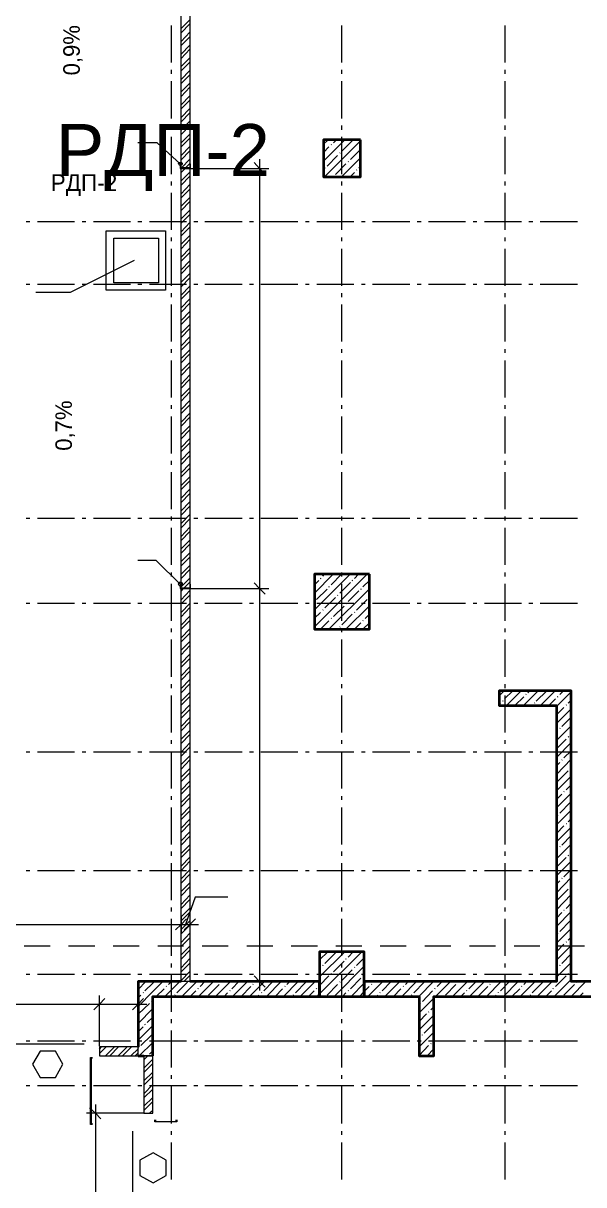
# Model space of a CAD drawing. Header units: millimetres. Extents: x -249154 to 415037, y -45458 to 354837.
# Drawn here: x -179930 to -172370, y 10678 to 26349 of the extents above; entities that cross this region are included whole.
import ezdxf

# ---------------------------------------------------------------- set-up
doc = ezdxf.new("R2010")
doc.units = ezdxf.units.MM
doc.layers.add('PDF _Текст', color=7, linetype='Continuous')
doc.styles.get("Standard").update_dxf_attribs({"font": 'arial.ttf'})

msp = doc.modelspace()

# ---------------------------------------------------------------- linework, layer by layer
at = {"lineweight": 9}
for points in [[(-177801, 24396), (-177801, 28412), (-177682, 28412), (-177682, 24396)], [(-177801, 26277), (-177682, 26395)], [(-177801, 26217), (-177682, 26340)], [(-177932, 25819), (-177932, 26319)], [(-177801, 26103), (-177682, 26226)], [(-175632, 25819), (-175632, 26319)], [(-173429, 25819), (-173429, 26319)], [(-177801, 26048), (-177682, 26166)], [(-177801, 25933), (-177682, 26052)], [(-177801, 25874), (-177682, 25997)], [(-177801, 25764), (-177682, 25883)], [(-177932, 25667), (-177932, 25722)], [(-177801, 25705), (-177682, 25823)], [(-177801, 25590), (-177682, 25709)], [(-175632, 25667), (-175632, 25722)], [(-173429, 25667), (-173429, 25722)], [(-177932, 25065), (-177932, 25565)], [(-177801, 25535), (-177682, 25654)], [(-175632, 25065), (-175632, 25565)], [(-173429, 25065), (-173429, 25565)], [(-177801, 25421), (-177682, 25539)], [(-177801, 25362), (-177682, 25484)], [(-177801, 25247), (-177682, 25370)], [(-177801, 25192), (-177682, 25311)], [(-177801, 25078), (-177682, 25196)], [(-177801, 25018), (-177682, 25141)], [(-177932, 24912), (-177932, 24968)], [(-177801, 24904), (-177682, 25027)], [(-177801, 24849), (-177682, 24968)], [(-175632, 24912), (-175632, 24968)], [(-173429, 24912), (-173429, 24968)], [(-177932, 24311), (-177932, 24815)], [(-177801, 24735), (-177682, 24853)], [(-177801, 24679), (-177682, 24798)], [(-175882, 24718), (-175818, 24777)], [(-175882, 24489), (-175594, 24777)], [(-175865, 24277), (-175382, 24760)], [(-175746, 24735), (-175704, 24777)], [(-175632, 24311), (-175632, 24815)], [(-175632, 24624), (-175492, 24764)], [(-173429, 24311), (-173429, 24815)], [(-177814, 24451), (-178123, 24735), (-178386, 24735)], [(-177801, 24565), (-177682, 24684)], [(-177801, 24506), (-177682, 24629)], [(-175882, 24603), (-175806, 24679)], [(-175776, 24709), (-175772, 24713)], [(-175518, 24510), (-175382, 24646)], [(-177797, 24396), (-177682, 24514)], [(-177742, 24396), (-177682, 24455)], [(-176742, 24514), (-176742, 18723), (-176742, 13301)], [(-175831, 24421), (-175691, 24565)], [(-175717, 24307), (-175577, 24451)], [(-175662, 24595), (-175657, 24599)], [(-175636, 24277), (-175382, 24531)], [(-175547, 24480), (-175543, 24485)], [(-177801, 24336), (-177746, 24391)], [(-177801, 18727), (-177801, 24391)], [(-177801, 24222), (-177682, 24341)], [(-177682, 24391), (-177682, 18727)], [(-177674, 24391), (-176742, 24391), (-176619, 24391)], [(-175861, 24396), (-175856, 24400)], [(-175522, 24277), (-175462, 24336)], [(-175433, 24366), (-175429, 24370)], [(-175407, 24277), (-175382, 24302)], [(-175403, 24396), (-175382, 24417)], [(-177932, 24158), (-177932, 24213)], [(-177801, 24163), (-177682, 24286)], [(-177801, 24048), (-177682, 24171)], [(-175746, 24281), (-175742, 24286)], [(-175632, 24158), (-175632, 24213)], [(-173429, 24158), (-173429, 24213)], [(-177932, 23561), (-177932, 24061)], [(-177801, 23993), (-177682, 24112)], [(-177801, 23879), (-177682, 23997)], [(-175632, 23561), (-175632, 24061)], [(-173429, 23561), (-173429, 24061)], [(-177801, 23824), (-177682, 23942)], [(-177801, 23709), (-177682, 23828)], [(-179889, 23675), (-179839, 23675)], [(-179737, 23675), (-179237, 23675)], [(-179135, 23675), (-179085, 23675)], [(-178983, 23675), (-178483, 23675)], [(-178386, 23675), (-178330, 23675)], [(-178229, 23675), (-177729, 23675)], [(-177801, 23650), (-177682, 23769)], [(-177631, 23675), (-177576, 23675)], [(-177479, 23675), (-176979, 23675)], [(-176877, 23675), (-176822, 23675)], [(-176725, 23675), (-176225, 23675)], [(-176123, 23675), (-176072, 23675)], [(-175971, 23675), (-175471, 23675)], [(-175369, 23675), (-175318, 23675)], [(-175217, 23675), (-174717, 23675)], [(-174615, 23675), (-174564, 23675)], [(-174463, 23675), (-173963, 23675)], [(-173861, 23675), (-173810, 23675)], [(-173709, 23675), (-173209, 23675)], [(-173111, 23675), (-173056, 23675)], [(-172959, 23675), (-172455, 23675)], [(-177801, 23536), (-177682, 23659)], [(-177801, 23481), (-177682, 23599)], [(-177932, 23409), (-177932, 23459)], [(-177801, 23366), (-177682, 23485)], [(-177801, 23307), (-177682, 23430)], [(-175632, 23409), (-175632, 23459)], [(-173429, 23409), (-173429, 23459)], [(-177932, 22807), (-177932, 23307)], [(-177801, 23193), (-177682, 23315)], [(-177801, 23137), (-177682, 23256)], [(-175632, 22807), (-175632, 23307)], [(-173429, 22807), (-173429, 23307)], [(-178432, 23146), (-179296, 22718), (-179762, 22718)], [(-177801, 23023), (-177682, 23142)], [(-177801, 22968), (-177682, 23087)], [(-177801, 22854), (-177682, 22972)], [(-177801, 22794), (-177682, 22913)], [(-179889, 22828), (-179839, 22828)], [(-179737, 22828), (-179237, 22828)], [(-179135, 22828), (-179085, 22828)], [(-178983, 22828), (-178483, 22828)], [(-178386, 22828), (-178330, 22828)], [(-178229, 22828), (-177729, 22828)], [(-177801, 22680), (-177682, 22803)], [(-177801, 22625), (-177682, 22743)], [(-177631, 22828), (-177576, 22828)], [(-177479, 22828), (-176979, 22828)], [(-176877, 22828), (-176822, 22828)], [(-176725, 22828), (-176225, 22828)], [(-176123, 22828), (-176072, 22828)], [(-175971, 22828), (-175471, 22828)], [(-175369, 22828), (-175318, 22828)], [(-175217, 22828), (-174717, 22828)], [(-174615, 22828), (-174564, 22828)], [(-174463, 22828), (-173963, 22828)], [(-173861, 22828), (-173810, 22828)], [(-173709, 22828), (-173209, 22828)], [(-173111, 22828), (-173056, 22828)], [(-172959, 22828), (-172455, 22828)], [(-177932, 22655), (-177932, 22705)], [(-177801, 22510), (-177682, 22629)], [(-177801, 22451), (-177682, 22574)], [(-175632, 22655), (-175632, 22705)], [(-173429, 22655), (-173429, 22705)], [(-177932, 22053), (-177932, 22553)], [(-177801, 22337), (-177682, 22460)], [(-175632, 22053), (-175632, 22553)], [(-173429, 22053), (-173429, 22553)], [(-177801, 22282), (-177682, 22400)], [(-177801, 22167), (-177682, 22286)], [(-177801, 22108), (-177682, 22231)], [(-177801, 21998), (-177682, 22116)], [(-177932, 21900), (-177932, 21951)], [(-177801, 21939), (-177682, 22057)], [(-177801, 21824), (-177682, 21943)], [(-175632, 21900), (-175632, 21951)], [(-173429, 21900), (-173429, 21951)], [(-177932, 21299), (-177932, 21799)], [(-177801, 21769), (-177682, 21888)], [(-175632, 21299), (-175632, 21799)], [(-173429, 21299), (-173429, 21799)], [(-177801, 21655), (-177682, 21773)], [(-177801, 21595), (-177682, 21718)], [(-177801, 21481), (-177682, 21604)], [(-177801, 21426), (-177682, 21545)], [(-177801, 21312), (-177682, 21430)], [(-177801, 21252), (-177682, 21375)], [(-177932, 21146), (-177932, 21197)], [(-177801, 21138), (-177682, 21261)], [(-177801, 21083), (-177682, 21201)], [(-175632, 21146), (-175632, 21197)], [(-173429, 21146), (-173429, 21197)], [(-177932, 20545), (-177932, 21045)], [(-177801, 20968), (-177682, 21087)], [(-177801, 20913), (-177682, 21032)], [(-175632, 20545), (-175632, 21045)], [(-173429, 20545), (-173429, 21045)], [(-177801, 20799), (-177682, 20918)], [(-177801, 20740), (-177682, 20863)], [(-177801, 20625), (-177682, 20748)], [(-177801, 20570), (-177682, 20689)], [(-177801, 20456), (-177682, 20574)], [(-177932, 20392), (-177932, 20447)], [(-177801, 20397), (-177682, 20519)], [(-177801, 20282), (-177682, 20405)], [(-175632, 20392), (-175632, 20447)], [(-173429, 20392), (-173429, 20447)], [(-177932, 19791), (-177932, 20291)], [(-177801, 20227), (-177682, 20346)], [(-177801, 20113), (-177682, 20231)], [(-175632, 19791), (-175632, 20291)], [(-173429, 19791), (-173429, 20291)], [(-177801, 20058), (-177682, 20176)], [(-177801, 19943), (-177682, 20062)], [(-177801, 19884), (-177682, 20003)], [(-177801, 19770), (-177682, 19892)], [(-177801, 19714), (-177682, 19833)], [(-179889, 19672), (-179839, 19672)], [(-179737, 19672), (-179237, 19672)], [(-179135, 19672), (-179085, 19672)], [(-178983, 19672), (-178483, 19672)], [(-178386, 19672), (-178330, 19672)], [(-178229, 19672), (-177729, 19672)], [(-177932, 19638), (-177932, 19693)], [(-177801, 19600), (-177682, 19719)], [(-177801, 19541), (-177682, 19664)], [(-177631, 19672), (-177576, 19672)], [(-177479, 19672), (-176979, 19672)], [(-176877, 19672), (-176822, 19672)], [(-176725, 19672), (-176225, 19672)], [(-176123, 19672), (-176072, 19672)], [(-175971, 19672), (-175471, 19672)], [(-175632, 19638), (-175632, 19693)], [(-175369, 19672), (-175318, 19672)], [(-175217, 19672), (-174717, 19672)], [(-174615, 19672), (-174564, 19672)], [(-174463, 19672), (-173963, 19672)], [(-173861, 19672), (-173810, 19672)], [(-173709, 19672), (-173209, 19672)], [(-173429, 19638), (-173429, 19693)], [(-173111, 19672), (-173056, 19672)], [(-172959, 19672), (-172455, 19672)], [(-177932, 19041), (-177932, 19541)], [(-177801, 19426), (-177682, 19549)], [(-177801, 19371), (-177682, 19490)], [(-175632, 19041), (-175632, 19541)], [(-173429, 19041), (-173429, 19541)], [(-177801, 19257), (-177682, 19376)], [(-177801, 19198), (-177682, 19321)], [(-177801, 19088), (-177682, 19206)], [(-177801, 19028), (-177682, 19147)], [(-177814, 18782), (-178136, 19100), (-178386, 19100)], [(-177801, 18914), (-177682, 19032)], [(-177801, 18859), (-177682, 18977)], [(-177932, 18884), (-177932, 18939)], [(-177801, 18744), (-177682, 18863)], [(-177763, 18727), (-177682, 18808)], [(-176000, 18888), (-175979, 18914)], [(-176000, 18660), (-175751, 18914)], [(-176000, 18435), (-175522, 18914)], [(-176000, 18206), (-175293, 18914)], [(-176000, 18774), (-175945, 18829)], [(-175920, 18859), (-175912, 18863)], [(-175890, 18888), (-175865, 18914)], [(-175776, 18774), (-175636, 18914)], [(-175632, 18884), (-175632, 18939)], [(-175492, 18829), (-175484, 18833)], [(-175462, 18859), (-175407, 18914)], [(-175348, 18744), (-175259, 18829)], [(-173429, 18884), (-173429, 18939)], [(-177932, 18287), (-177932, 18787)], [(-177801, 18685), (-177767, 18723)], [(-177682, 18723), (-177682, 13419), (-177801, 13419), (-177801, 18723)], [(-177801, 18571), (-177682, 18694)], [(-177674, 18723), (-176742, 18723), (-176619, 18723)], [(-175975, 18575), (-175831, 18715)], [(-175806, 18744), (-175797, 18749)], [(-175806, 18172), (-175259, 18719)], [(-175662, 18660), (-175518, 18804)], [(-175632, 18287), (-175632, 18787)], [(-175547, 18545), (-175403, 18689)], [(-175378, 18715), (-175369, 18719)], [(-173429, 18287), (-173429, 18787)], [(-179889, 18524), (-179839, 18524)], [(-179737, 18524), (-179237, 18524)], [(-179135, 18524), (-179085, 18524)], [(-178983, 18524), (-178483, 18524)], [(-178386, 18524), (-178330, 18524)], [(-178229, 18524), (-177729, 18524)], [(-177801, 18516), (-177682, 18634)], [(-177801, 18401), (-177682, 18520)], [(-177631, 18524), (-177576, 18524)], [(-177479, 18524), (-176979, 18524)], [(-176877, 18524), (-176822, 18524)], [(-176725, 18524), (-176225, 18524)], [(-176123, 18524), (-176072, 18524)], [(-176000, 18545), (-176000, 18549)], [(-175971, 18524), (-175471, 18524)], [(-175861, 18461), (-175717, 18600)], [(-175691, 18630), (-175687, 18634)], [(-175577, 18516), (-175573, 18520)], [(-175433, 18431), (-175289, 18575)], [(-175369, 18524), (-175318, 18524)], [(-175263, 18600), (-175259, 18605)], [(-175217, 18524), (-174717, 18524)], [(-174615, 18524), (-174564, 18524)], [(-174463, 18524), (-173963, 18524)], [(-173861, 18524), (-173810, 18524)], [(-173709, 18524), (-173209, 18524)], [(-173111, 18524), (-173056, 18524)], [(-172959, 18524), (-172455, 18524)], [(-177801, 18342), (-177682, 18465)], [(-177801, 18228), (-177682, 18350)], [(-176000, 18321), (-175920, 18401)], [(-175890, 18431), (-175886, 18435)], [(-175746, 18346), (-175602, 18486)], [(-175632, 18232), (-175492, 18376)], [(-175577, 18172), (-175259, 18490)], [(-175462, 18401), (-175458, 18405)], [(-175318, 18316), (-175259, 18376)], [(-177932, 18134), (-177932, 18185)], [(-177801, 18172), (-177682, 18291)], [(-175920, 18172), (-175806, 18287)], [(-175776, 18316), (-175772, 18321)], [(-175662, 18202), (-175657, 18206)], [(-175632, 18134), (-175632, 18185)], [(-175462, 18172), (-175378, 18261)], [(-175348, 18287), (-175344, 18291)], [(-175348, 18172), (-175259, 18261)], [(-173429, 18134), (-173429, 18185)], [(-177932, 17533), (-177932, 18033)], [(-177801, 18058), (-177682, 18177)], [(-177801, 18003), (-177682, 18122)], [(-175691, 18172), (-175691, 18172)], [(-175632, 17533), (-175632, 18033)], [(-173429, 17533), (-173429, 18033)], [(-177801, 17889), (-177682, 18007)], [(-177801, 17829), (-177682, 17952)], [(-177801, 17715), (-177682, 17838)], [(-177801, 17660), (-177682, 17778)], [(-177801, 17545), (-177682, 17664)], [(-177801, 17486), (-177682, 17609)], [(-177932, 17380), (-177932, 17431)], [(-177801, 17372), (-177682, 17495)], [(-177801, 17317), (-177682, 17435)], [(-175632, 17380), (-175632, 17431)], [(-173429, 17380), (-173429, 17431)], [(-177932, 16779), (-177932, 17279)], [(-177801, 17202), (-177682, 17321)], [(-177801, 17147), (-177682, 17266)], [(-175632, 16779), (-175632, 17279)], [(-173510, 17274), (-173442, 17342)], [(-173437, 17232), (-173327, 17342)], [(-173429, 16779), (-173429, 17279)], [(-173412, 17143), (-173213, 17342)], [(-173298, 17143), (-173179, 17262)], [(-173183, 17143), (-172984, 17342)], [(-173149, 17291), (-173145, 17296)], [(-173124, 17317), (-173099, 17342)], [(-173010, 17202), (-172870, 17342)], [(-172955, 17143), (-172755, 17342)], [(-172738, 17130), (-172726, 17143), (-172539, 17329)], [(-172722, 17262), (-172717, 17266)], [(-172692, 17291), (-172641, 17342)], [(-177801, 17033), (-177682, 17152)], [(-177801, 16974), (-177682, 17092)], [(-173510, 17160), (-173493, 17177)], [(-173463, 17202), (-173459, 17211)], [(-173069, 17143), (-173065, 17147)], [(-173035, 17177), (-173031, 17181)], [(-172840, 17143), (-172751, 17232)], [(-172738, 17016), (-172637, 17118)], [(-172738, 16902), (-172539, 17101)], [(-172607, 17147), (-172603, 17152)], [(-172582, 17177), (-172539, 17215)], [(-177801, 16859), (-177682, 16982)], [(-172666, 16863), (-172539, 16986)], [(-177801, 16804), (-177682, 16923)], [(-177801, 16690), (-177682, 16808)], [(-172738, 16673), (-172539, 16872)], [(-172738, 16787), (-172722, 16804)], [(-172692, 16834), (-172688, 16838)], [(-177932, 16626), (-177932, 16677)], [(-177801, 16630), (-177682, 16753)], [(-177801, 16516), (-177682, 16639)], [(-175632, 16626), (-175632, 16677)], [(-173429, 16626), (-173429, 16677)], [(-172738, 16558), (-172607, 16690)], [(-172738, 16444), (-172539, 16647)], [(-172582, 16719), (-172573, 16724)], [(-172552, 16749), (-172539, 16758)], [(-179889, 16520), (-179839, 16520)], [(-179737, 16520), (-179237, 16520)], [(-179135, 16520), (-179085, 16520)], [(-178983, 16520), (-178483, 16520)], [(-178386, 16520), (-178330, 16520)], [(-178229, 16520), (-177729, 16520)], [(-177932, 16025), (-177932, 16525)], [(-177801, 16461), (-177682, 16580)], [(-177801, 16347), (-177682, 16465)], [(-177631, 16520), (-177576, 16520)], [(-177479, 16520), (-176979, 16520)], [(-176877, 16520), (-176822, 16520)], [(-176725, 16520), (-176225, 16520)], [(-176123, 16520), (-176072, 16520)], [(-175971, 16520), (-175471, 16520)], [(-175632, 16025), (-175632, 16525)], [(-175369, 16520), (-175318, 16520)], [(-175217, 16520), (-174717, 16520)], [(-174615, 16520), (-174564, 16520)], [(-174463, 16520), (-173963, 16520)], [(-173861, 16520), (-173810, 16520)], [(-173709, 16520), (-173209, 16520)], [(-173429, 16025), (-173429, 16525)], [(-173111, 16520), (-173056, 16520)], [(-172959, 16520), (-172455, 16520)], [(-172637, 16436), (-172539, 16533)], [(-177801, 16287), (-177682, 16410)], [(-172738, 16215), (-172539, 16419)], [(-172738, 16330), (-172692, 16376)], [(-172666, 16406), (-172662, 16410)], [(-177801, 16177), (-177682, 16296)], [(-177801, 16118), (-177682, 16236)], [(-172738, 15991), (-172539, 16190)], [(-172722, 16118), (-172582, 16262)], [(-172552, 16292), (-172548, 16296)], [(-177801, 16003), (-177682, 16122)], [(-177801, 15948), (-177682, 16067)], [(-172607, 16008), (-172539, 16075)], [(-177932, 15872), (-177932, 15923)], [(-177801, 15834), (-177682, 15953)], [(-177801, 15775), (-177682, 15898)], [(-175632, 15872), (-175632, 15923)], [(-173429, 15872), (-173429, 15923)], [(-172738, 15762), (-172539, 15961)], [(-172738, 15876), (-172666, 15948)], [(-172692, 15690), (-172552, 15834)], [(-172637, 15978), (-172633, 15982)], [(-177932, 15271), (-177932, 15770)], [(-177801, 15660), (-177682, 15783)], [(-177801, 15605), (-177682, 15724)], [(-175632, 15271), (-175632, 15770)], [(-173429, 15271), (-173429, 15770)], [(-172738, 15533), (-172539, 15732)], [(-177801, 15491), (-177682, 15609)], [(-177801, 15432), (-177682, 15554)], [(-172738, 15419), (-172637, 15521)], [(-172722, 15665), (-172717, 15669)], [(-172607, 15550), (-172603, 15554)], [(-172582, 15576), (-172539, 15618)], [(-177801, 15317), (-177682, 15440)], [(-177801, 15262), (-177682, 15381)], [(-172738, 15304), (-172539, 15504)], [(-172666, 15262), (-172539, 15389)], [(-177801, 15148), (-177682, 15266)], [(-177801, 15093), (-177682, 15211)], [(-172738, 15076), (-172539, 15275)], [(-172738, 15190), (-172722, 15207)], [(-172692, 15237), (-172688, 15241)], [(-177932, 15118), (-177932, 15173)], [(-177801, 14978), (-177682, 15097)], [(-175632, 15118), (-175632, 15173)], [(-173429, 15118), (-173429, 15173)], [(-172738, 14961), (-172607, 15093)], [(-172738, 14847), (-172539, 15046)], [(-172582, 15122), (-172573, 15127)], [(-172552, 15148), (-172539, 15160)], [(-179889, 14919), (-179839, 14919)], [(-179737, 14919), (-179237, 14919)], [(-179135, 14919), (-179085, 14919)], [(-178983, 14919), (-178483, 14919)], [(-178386, 14919), (-178330, 14919)], [(-178229, 14919), (-177729, 14919)], [(-177932, 14516), (-177932, 15016)], [(-177801, 14919), (-177682, 15042)], [(-177801, 14805), (-177682, 14927)], [(-177631, 14919), (-177576, 14919)], [(-177479, 14919), (-176979, 14919)], [(-176877, 14919), (-176822, 14919)], [(-176725, 14919), (-176225, 14919)], [(-176123, 14919), (-176072, 14919)], [(-175971, 14919), (-175471, 14919)], [(-175632, 14516), (-175632, 15016)], [(-175369, 14919), (-175318, 14919)], [(-175217, 14919), (-174717, 14919)], [(-174615, 14919), (-174564, 14919)], [(-174463, 14919), (-173963, 14919)], [(-173861, 14919), (-173810, 14919)], [(-173709, 14919), (-173209, 14919)], [(-173429, 14516), (-173429, 15016)], [(-173111, 14919), (-173056, 14919)], [(-172959, 14919), (-172455, 14919)], [(-172637, 14834), (-172539, 14932)], [(-177801, 14749), (-177682, 14868)], [(-177801, 14635), (-177682, 14754)], [(-172738, 14618), (-172539, 14822)], [(-172738, 14733), (-172692, 14779)], [(-172666, 14809), (-172662, 14813)], [(-177801, 14576), (-177682, 14699)], [(-177801, 14461), (-177682, 14584)], [(-172738, 14389), (-172539, 14593)], [(-172722, 14521), (-172582, 14665)], [(-172552, 14694), (-172548, 14699)], [(-177932, 14364), (-177932, 14419)], [(-177801, 14406), (-177682, 14525)], [(-177170, 14559), (-177610, 14559), (-177742, 14190)], [(-175632, 14364), (-175632, 14419)], [(-173429, 14364), (-173429, 14419)], [(-172607, 14406), (-172539, 14478)], [(-177932, 13767), (-177932, 14267)], [(-177801, 14292), (-177682, 14411)], [(-177801, 14237), (-177682, 14356)], [(-177801, 14300), (-177801, 14190), (-177801, 14072)], [(-177682, 14300), (-177682, 14190), (-177682, 14072)], [(-175632, 13767), (-175632, 14267)], [(-173429, 13767), (-173429, 14267)], [(-172738, 14161), (-172539, 14364)], [(-172738, 14275), (-172666, 14351)], [(-172637, 14381), (-172633, 14385)], [(-187841, 14190), (-180644, 14190), (-180525, 14190), (-177801, 14190), (-177564, 14190)], [(-177801, 14123), (-177682, 14241)], [(-177801, 14063), (-177682, 14182)], [(-172738, 13936), (-172539, 14135)], [(-172692, 14093), (-172552, 14237)], [(-177801, 13949), (-177682, 14072)], [(-177801, 13894), (-177682, 14012)], [(-172722, 14067), (-172717, 14072)], [(-172607, 13953), (-172603, 13957)], [(-172582, 13978), (-172539, 14021)], [(-179915, 13902), (-179567, 13902)], [(-179318, 13902), (-178966, 13902)], [(-178716, 13902), (-178364, 13902)], [(-178114, 13902), (-177767, 13902)], [(-177801, 13779), (-177682, 13898)], [(-177801, 13720), (-177682, 13843)], [(-177517, 13902), (-177165, 13902)], [(-176916, 13902), (-176564, 13902)], [(-176314, 13902), (-175962, 13902)], [(-175967, 13220), (-175933, 13254), (-175365, 13822)], [(-175933, 13712), (-175823, 13822)], [(-175933, 13483), (-175594, 13822)], [(-175861, 13665), (-175717, 13809)], [(-175712, 13902), (-175365, 13902)], [(-175547, 13750), (-175479, 13822)], [(-175115, 13902), (-174763, 13902)], [(-174514, 13902), (-174162, 13902)], [(-173912, 13902), (-173560, 13902)], [(-173310, 13902), (-172963, 13902)], [(-172738, 13822), (-172637, 13923)], [(-172738, 13707), (-172539, 13906)], [(-172713, 13902), (-172361, 13902)], [(-172666, 13665), (-172539, 13792)], [(-177932, 13610), (-177932, 13665)], [(-177801, 13606), (-177682, 13729)], [(-177801, 13551), (-177682, 13669)], [(-175890, 13635), (-175886, 13644)], [(-175746, 13551), (-175602, 13695)], [(-175632, 13610), (-175632, 13665)], [(-175577, 13724), (-175573, 13729)], [(-175433, 13635), (-175331, 13741)], [(-173429, 13610), (-173429, 13665)], [(-172738, 13479), (-172539, 13678)], [(-172692, 13635), (-172688, 13644)], [(-179889, 13521), (-179839, 13521)], [(-179737, 13521), (-179237, 13521)], [(-179135, 13521), (-179085, 13521)], [(-178983, 13521), (-178483, 13521)], [(-178386, 13521), (-178330, 13521)], [(-178229, 13521), (-177729, 13521)], [(-177932, 13013), (-177932, 13512)], [(-177801, 13436), (-177682, 13555)], [(-177763, 13419), (-177682, 13500)], [(-177631, 13521), (-177576, 13521)], [(-177479, 13521), (-176979, 13521)], [(-176877, 13521), (-176822, 13521)], [(-176725, 13521), (-176225, 13521)], [(-176123, 13521), (-176072, 13521)], [(-175971, 13521), (-175471, 13521)], [(-175945, 13352), (-175933, 13368), (-175806, 13496)], [(-175933, 13597), (-175920, 13610)], [(-175776, 13525), (-175772, 13529)], [(-175738, 13220), (-175331, 13627)], [(-175632, 13436), (-175492, 13580)], [(-175632, 13013), (-175632, 13512)], [(-175462, 13610), (-175458, 13614)], [(-175369, 13521), (-175318, 13521)], [(-175348, 13496), (-175344, 13500)], [(-175217, 13521), (-174717, 13521)], [(-174615, 13521), (-174564, 13521)], [(-174463, 13521), (-173963, 13521)], [(-173861, 13521), (-173810, 13521)], [(-173709, 13521), (-173209, 13521)], [(-173429, 13013), (-173429, 13512)], [(-173111, 13521), (-173056, 13521)], [(-172959, 13521), (-172455, 13521)], [(-172751, 13352), (-172683, 13419), (-172607, 13496)], [(-172738, 13593), (-172722, 13610)], [(-172582, 13525), (-172573, 13529)], [(-172552, 13551), (-172539, 13563)], [(-178381, 13313), (-178275, 13419)], [(-178381, 13085), (-178182, 13284), (-178047, 13419)], [(-178288, 13296), (-178182, 13398), (-178161, 13419)], [(-178136, 13220), (-178030, 13322)], [(-178021, 13220), (-177818, 13419)], [(-178000, 13352), (-177996, 13356)], [(-177970, 13381), (-177932, 13419)], [(-177860, 13267), (-177716, 13411)], [(-177792, 13220), (-177589, 13419)], [(-177572, 13322), (-177568, 13330)], [(-177564, 13220), (-177365, 13419)], [(-177543, 13352), (-177479, 13419)], [(-177432, 13237), (-177288, 13381)], [(-177335, 13220), (-177136, 13419)], [(-177259, 13411), (-177254, 13415)], [(-177115, 13322), (-177021, 13419)], [(-177106, 13220), (-176907, 13419)], [(-176992, 13220), (-176860, 13352)], [(-176877, 13220), (-176678, 13419)], [(-176636, 13419), (-176742, 13419), (-176860, 13419)], [(-176831, 13381), (-176827, 13385)], [(-176801, 13411), (-176793, 13419)], [(-176687, 13296), (-176564, 13419)], [(-176649, 13220), (-176450, 13419)], [(-176534, 13220), (-176433, 13322)], [(-176420, 13220), (-176221, 13419)], [(-176403, 13352), (-176399, 13356)], [(-176373, 13381), (-176335, 13419)], [(-176259, 13267), (-176119, 13411)], [(-176195, 13220), (-175992, 13419)], [(-175975, 13322), (-175971, 13330)], [(-175831, 13237), (-175691, 13381)], [(-175662, 13411), (-175657, 13415)], [(-175518, 13322), (-175378, 13466)], [(-175509, 13220), (-175331, 13398), (-175310, 13419)], [(-175395, 13220), (-175331, 13284), (-175263, 13352)], [(-175280, 13220), (-175081, 13419)], [(-175234, 13381), (-175229, 13385)], [(-175204, 13411), (-175196, 13419)], [(-175090, 13296), (-174967, 13419)], [(-175052, 13220), (-174852, 13419)], [(-174937, 13220), (-174835, 13322)], [(-174823, 13220), (-174624, 13419)], [(-174806, 13352), (-174802, 13356)], [(-174776, 13381), (-174738, 13419)], [(-174662, 13267), (-174522, 13411)], [(-174594, 13220), (-174395, 13419)], [(-174378, 13322), (-174374, 13330)], [(-174369, 13220), (-174166, 13419)], [(-174348, 13352), (-174281, 13419)], [(-174234, 13237), (-174094, 13381)], [(-174141, 13220), (-173937, 13419)], [(-174064, 13411), (-174060, 13415)], [(-173920, 13322), (-173823, 13419)], [(-173912, 13220), (-173709, 13419)], [(-173798, 13220), (-173662, 13352)], [(-173683, 13220), (-173484, 13419)], [(-173637, 13381), (-173632, 13385)], [(-173607, 13411), (-173598, 13419)], [(-173493, 13296), (-173370, 13419)], [(-173454, 13220), (-173255, 13419)], [(-173340, 13220), (-173234, 13322)], [(-173226, 13220), (-173027, 13419)], [(-173209, 13352), (-173204, 13356)], [(-173179, 13381), (-173141, 13419)], [(-173065, 13267), (-172921, 13411)], [(-172997, 13220), (-172798, 13419)], [(-172781, 13322), (-172777, 13330)], [(-172768, 13220), (-172569, 13419), (-172539, 13449)], [(-172637, 13237), (-172493, 13381)], [(-172539, 13220), (-172340, 13419)], [(-172467, 13411), (-172459, 13415)], [(-178902, 12547), (-178902, 13114), (-178902, 13233)], [(-178381, 13199), (-178343, 13237)], [(-178381, 13220), (-178381, 13114), (-178381, 12996)], [(-178314, 13267), (-178309, 13271)], [(-177886, 13237), (-177881, 13241)], [(-177678, 13220), (-177602, 13296)], [(-177221, 13220), (-177174, 13267)], [(-177144, 13296), (-177140, 13301)], [(-176763, 13220), (-176746, 13237)], [(-176716, 13267), (-176712, 13271)], [(-176289, 13237), (-176284, 13241)], [(-176081, 13220), (-176005, 13296)], [(-175623, 13220), (-175577, 13267)], [(-175547, 13296), (-175543, 13301)], [(-175166, 13220), (-175149, 13237)], [(-175119, 13267), (-175115, 13271)], [(-174691, 13237), (-174687, 13241)], [(-174590, 12996), (-174391, 13195)], [(-174547, 13152), (-174480, 13220), (-174408, 13296)], [(-174026, 13220), (-173980, 13267)], [(-173950, 13296), (-173946, 13301)], [(-173569, 13220), (-173552, 13237)], [(-173522, 13267), (-173518, 13271)], [(-173094, 13237), (-173090, 13241)], [(-172883, 13220), (-172806, 13296)], [(-172429, 13220), (-172378, 13267)], [(-180423, 13114), (-178902, 13114), (-178263, 13114)], [(-178381, 12856), (-178182, 13055)], [(-178373, 12983), (-178229, 13123)], [(-178199, 13152), (-178195, 13157)], [(-174577, 13123), (-174573, 13127)], [(-174463, 13008), (-174458, 13013)], [(-174433, 13038), (-174391, 13080)], [(-178258, 12869), (-178182, 12941)], [(-177932, 12860), (-177932, 12911)], [(-175632, 12860), (-175632, 12911)], [(-174590, 12881), (-174492, 12983)], [(-174590, 12767), (-174391, 12966)], [(-174522, 12725), (-174391, 12852)], [(-173429, 12860), (-173429, 12911)], [(-178381, 12627), (-178182, 12826)], [(-178381, 12741), (-178314, 12809)], [(-178343, 12555), (-178199, 12695)], [(-178288, 12839), (-178280, 12843)], [(-177932, 12259), (-177932, 12758)], [(-175632, 12259), (-175632, 12758)], [(-174590, 12538), (-174391, 12737)], [(-174547, 12695), (-174543, 12699)], [(-173429, 12259), (-173429, 12758)], [(-180105, 12580), (-179106, 12580)], [(-179889, 12619), (-179839, 12619)], [(-179737, 12619), (-179237, 12619)], [(-179135, 12619), (-179085, 12619)], [(-178983, 12619), (-178483, 12619)], [(-178902, 12508), (-178873, 12538)], [(-178902, 12449), (-178813, 12538)], [(-178822, 12420), (-178699, 12538)], [(-178763, 12420), (-178644, 12538)], [(-178648, 12420), (-178530, 12538)], [(-178593, 12420), (-178470, 12538)], [(-178386, 12619), (-178330, 12619)], [(-178364, 12420), (-178182, 12597)], [(-178229, 12619), (-177729, 12619)], [(-177631, 12619), (-177576, 12619)], [(-177479, 12619), (-176979, 12619)], [(-176877, 12619), (-176822, 12619)], [(-176725, 12619), (-176225, 12619)], [(-176123, 12619), (-176072, 12619)], [(-175971, 12619), (-175471, 12619)], [(-175369, 12619), (-175318, 12619)], [(-175217, 12619), (-174717, 12619)], [(-174615, 12619), (-174564, 12619)], [(-174590, 12653), (-174577, 12665)], [(-174590, 12424), (-174463, 12555)], [(-174463, 12619), (-173963, 12619)], [(-174433, 12580), (-174429, 12585)], [(-174408, 12610), (-174391, 12623)], [(-173861, 12619), (-173810, 12619)], [(-173709, 12619), (-173209, 12619)], [(-173111, 12619), (-173056, 12619)], [(-172959, 12619), (-172455, 12619)], [(-178996, 11492), (-179021, 11492), (-179021, 12394), (-178996, 12394)], [(-178996, 12386), (-179013, 12386), (-179013, 11504), (-178996, 11504)], [(-178479, 12420), (-178381, 12513)], [(-178419, 12420), (-178381, 12458)], [(-178373, 12525), (-178369, 12530)], [(-178305, 12364), (-178250, 12420)], [(-178305, 12420), (-178182, 12420)], [(-178229, 12441), (-178182, 12487)], [(-174484, 12420), (-174391, 12513)], [(-178305, 12250), (-178182, 12373)], [(-178305, 12195), (-178182, 12314)], [(-178305, 12081), (-178182, 12199)], [(-178305, 12021), (-178182, 12144)], [(-177932, 12106), (-177932, 12157)], [(-175632, 12106), (-175632, 12157)], [(-173429, 12106), (-173429, 12157)], [(-179889, 12017), (-179839, 12017)], [(-179737, 12017), (-179237, 12017)], [(-179135, 12017), (-179085, 12017)], [(-178983, 12017), (-178483, 12017)], [(-178386, 12017), (-178330, 12017)], [(-178305, 11907), (-178182, 12030)], [(-178305, 11852), (-178182, 11970)], [(-178229, 12017), (-177729, 12017)], [(-177932, 11504), (-177932, 12004)], [(-177631, 12017), (-177576, 12017)], [(-177479, 12017), (-176979, 12017)], [(-176877, 12017), (-176822, 12017)], [(-176725, 12017), (-176225, 12017)], [(-176123, 12017), (-176072, 12017)], [(-175971, 12017), (-175471, 12017)], [(-175632, 11504), (-175632, 12004)], [(-175369, 12017), (-175318, 12017)], [(-175217, 12017), (-174717, 12017)], [(-174615, 12017), (-174564, 12017)], [(-174463, 12017), (-173963, 12017)], [(-173861, 12017), (-173810, 12017)], [(-173709, 12017), (-173209, 12017)], [(-173429, 11504), (-173429, 12004)], [(-173111, 12017), (-173056, 12017)], [(-172959, 12017), (-172455, 12017)], [(-178957, 11763), (-178957, 10191), (-179076, 10191)], [(-178305, 11737), (-178182, 11856)], [(-178305, 11682), (-178182, 11801)], [(-178309, 11644), (-178957, 11644), (-179076, 11644)], [(-178225, 11644), (-178182, 11687)], [(-177856, 11555), (-177856, 11526), (-178157, 11526), (-178157, 11555)], [(-178148, 11555), (-178148, 11534), (-177869, 11534), (-177869, 11555)], [(-178453, 10399), (-178453, 11403)], [(-177932, 11352), (-177932, 11403)], [(-175632, 11352), (-175632, 11403)], [(-173429, 11352), (-173429, 11403)], [(-177932, 10750), (-177932, 11250)], [(-175632, 10750), (-175632, 11250)], [(-173429, 10750), (-173429, 11250)]]:
    msp.add_lwpolyline(points, dxfattribs=at)
at = {"lineweight": 40}
for points in [[(-175382, 24777), (-175882, 24777), (-175882, 24277), (-175382, 24277)], [(-175259, 18914), (-176000, 18914), (-176000, 18172), (-175259, 18172)], [(-170747, 13220), (-169926, 13220), (-169926, 13419), (-172539, 13419), (-172539, 17143), (-172539, 17342), (-173510, 17342), (-173510, 17143), (-172738, 17143), (-172738, 13419), (-175331, 13419), (-175331, 13220), (-174590, 13220), (-174590, 12420), (-174391, 12420), (-174391, 13220), (-170951, 13220), (-170951, 12420), (-170747, 12420)], [(-175331, 13220), (-175331, 13822), (-175933, 13822), (-175933, 13220)]]:
    msp.add_lwpolyline(points, close=True, dxfattribs=at)
at = {"lineweight": 20}
for points in [[(-177805, 24396), (-177805, 24451), (-177814, 24451), (-177814, 24391), (-177674, 24391), (-177674, 24451), (-177682, 24451), (-177682, 24396)], [(-177805, 18727), (-177805, 18782), (-177814, 18782), (-177814, 18723), (-177674, 18723), (-177674, 18782), (-177682, 18782), (-177682, 18727)]]:
    msp.add_lwpolyline(points, close=True, dxfattribs=at)
at = {"lineweight": 18}
for points in [[(-176666, 24315), (-176742, 24391), (-176814, 24468)], [(-176666, 18647), (-176742, 18723), (-176814, 18799)], [(-177729, 14267), (-177801, 14190), (-177877, 14118)], [(-177606, 14267), (-177682, 14190), (-177759, 14118)], [(-176666, 13343), (-176742, 13419), (-176814, 13496)], [(-178830, 13191), (-178902, 13114), (-178979, 13038)], [(-178309, 13191), (-178381, 13114), (-178458, 13038)], [(-178881, 11568), (-178957, 11644), (-179034, 11716)]]:
    msp.add_lwpolyline(points, dxfattribs=at)
at = {"lineweight": 9}
for points in [[(-178009, 22748), (-178809, 22748), (-178809, 23548), (-178009, 23548)], [(-178106, 22845), (-178708, 22845), (-178708, 23447), (-178106, 23447)], [(-178381, 12538), (-178902, 12538), (-178902, 12420), (-178381, 12420)], [(-179703, 12479), (-179805, 12305), (-179703, 12127), (-179495, 12127), (-179394, 12305), (-179495, 12479)], [(-178305, 12420), (-178305, 11644), (-178182, 11644), (-178182, 12420)], [(-178356, 10805), (-178178, 10704), (-178004, 10805), (-178004, 11009), (-178178, 11110), (-178356, 11009)]]:
    msp.add_lwpolyline(points, close=True, dxfattribs=at)
at = {"lineweight": 40}
for points in [[(-177801, 13419), (-178182, 13419), (-178381, 13419), (-178381, 12538)], [(-178182, 12420), (-178182, 13220), (-175933, 13220), (-175933, 13419), (-177682, 13419)], [(-178381, 12420), (-178305, 12420)]]:
    msp.add_lwpolyline(points, dxfattribs=at)
at = {"lineweight": 9}
for points in [[(-177835, 24455), (-177835, 24468), (-177826, 24476), (-177809, 24476)], [(-177835, 24455), (-177835, 24468), (-177826, 24476), (-177809, 24476)], [(-177809, 24430), (-177826, 24430), (-177835, 24442), (-177835, 24455)], [(-177809, 24430), (-177826, 24430), (-177835, 24442), (-177835, 24455)], [(-177809, 24476), (-177797, 24476), (-177784, 24468), (-177784, 24455)], [(-177809, 24476), (-177797, 24476), (-177784, 24468), (-177784, 24455)], [(-177784, 24455), (-177784, 24442), (-177797, 24430), (-177809, 24430)], [(-177784, 24455), (-177784, 24442), (-177797, 24430), (-177809, 24430)], [(-177835, 18782), (-177835, 18799), (-177826, 18808), (-177809, 18808)], [(-177835, 18782), (-177835, 18799), (-177826, 18808), (-177809, 18808)], [(-177809, 18808), (-177797, 18808), (-177784, 18799), (-177784, 18782)], [(-177809, 18808), (-177797, 18808), (-177784, 18799), (-177784, 18782)], [(-177809, 18757), (-177826, 18757), (-177835, 18770), (-177835, 18782)], [(-177809, 18757), (-177826, 18757), (-177835, 18770), (-177835, 18782)], [(-177784, 18782), (-177784, 18770), (-177797, 18757), (-177809, 18757)], [(-177784, 18782), (-177784, 18770), (-177797, 18757), (-177809, 18757)]]:
    msp.add_open_spline(points, degree=3, dxfattribs=at)

# ---------------------------------------------------------------- texts
at = {"insert": (-179490, 24537), "char_height": 700, "attachment_point": 4}
msp.add_mtext('РДП-2', dxfattribs=at)
at = {"layer": 'PDF _Текст', "char_height": 222.6, "attachment_point": 4, "rotation": 90, "style": ''}
for s, insert in [('0,9%', (-179258, 25645)), ('0,7%', (-179364, 20581))]:
    msp.add_mtext(s, dxfattribs=dict(at, insert=insert))
at = {"layer": 'PDF _Текст', "insert": (-179560, 24165), "char_height": 227.7, "attachment_point": 4, "style": ''}
msp.add_mtext('РДП-2', dxfattribs=at)

doc.saveas('drawing.dxf')
